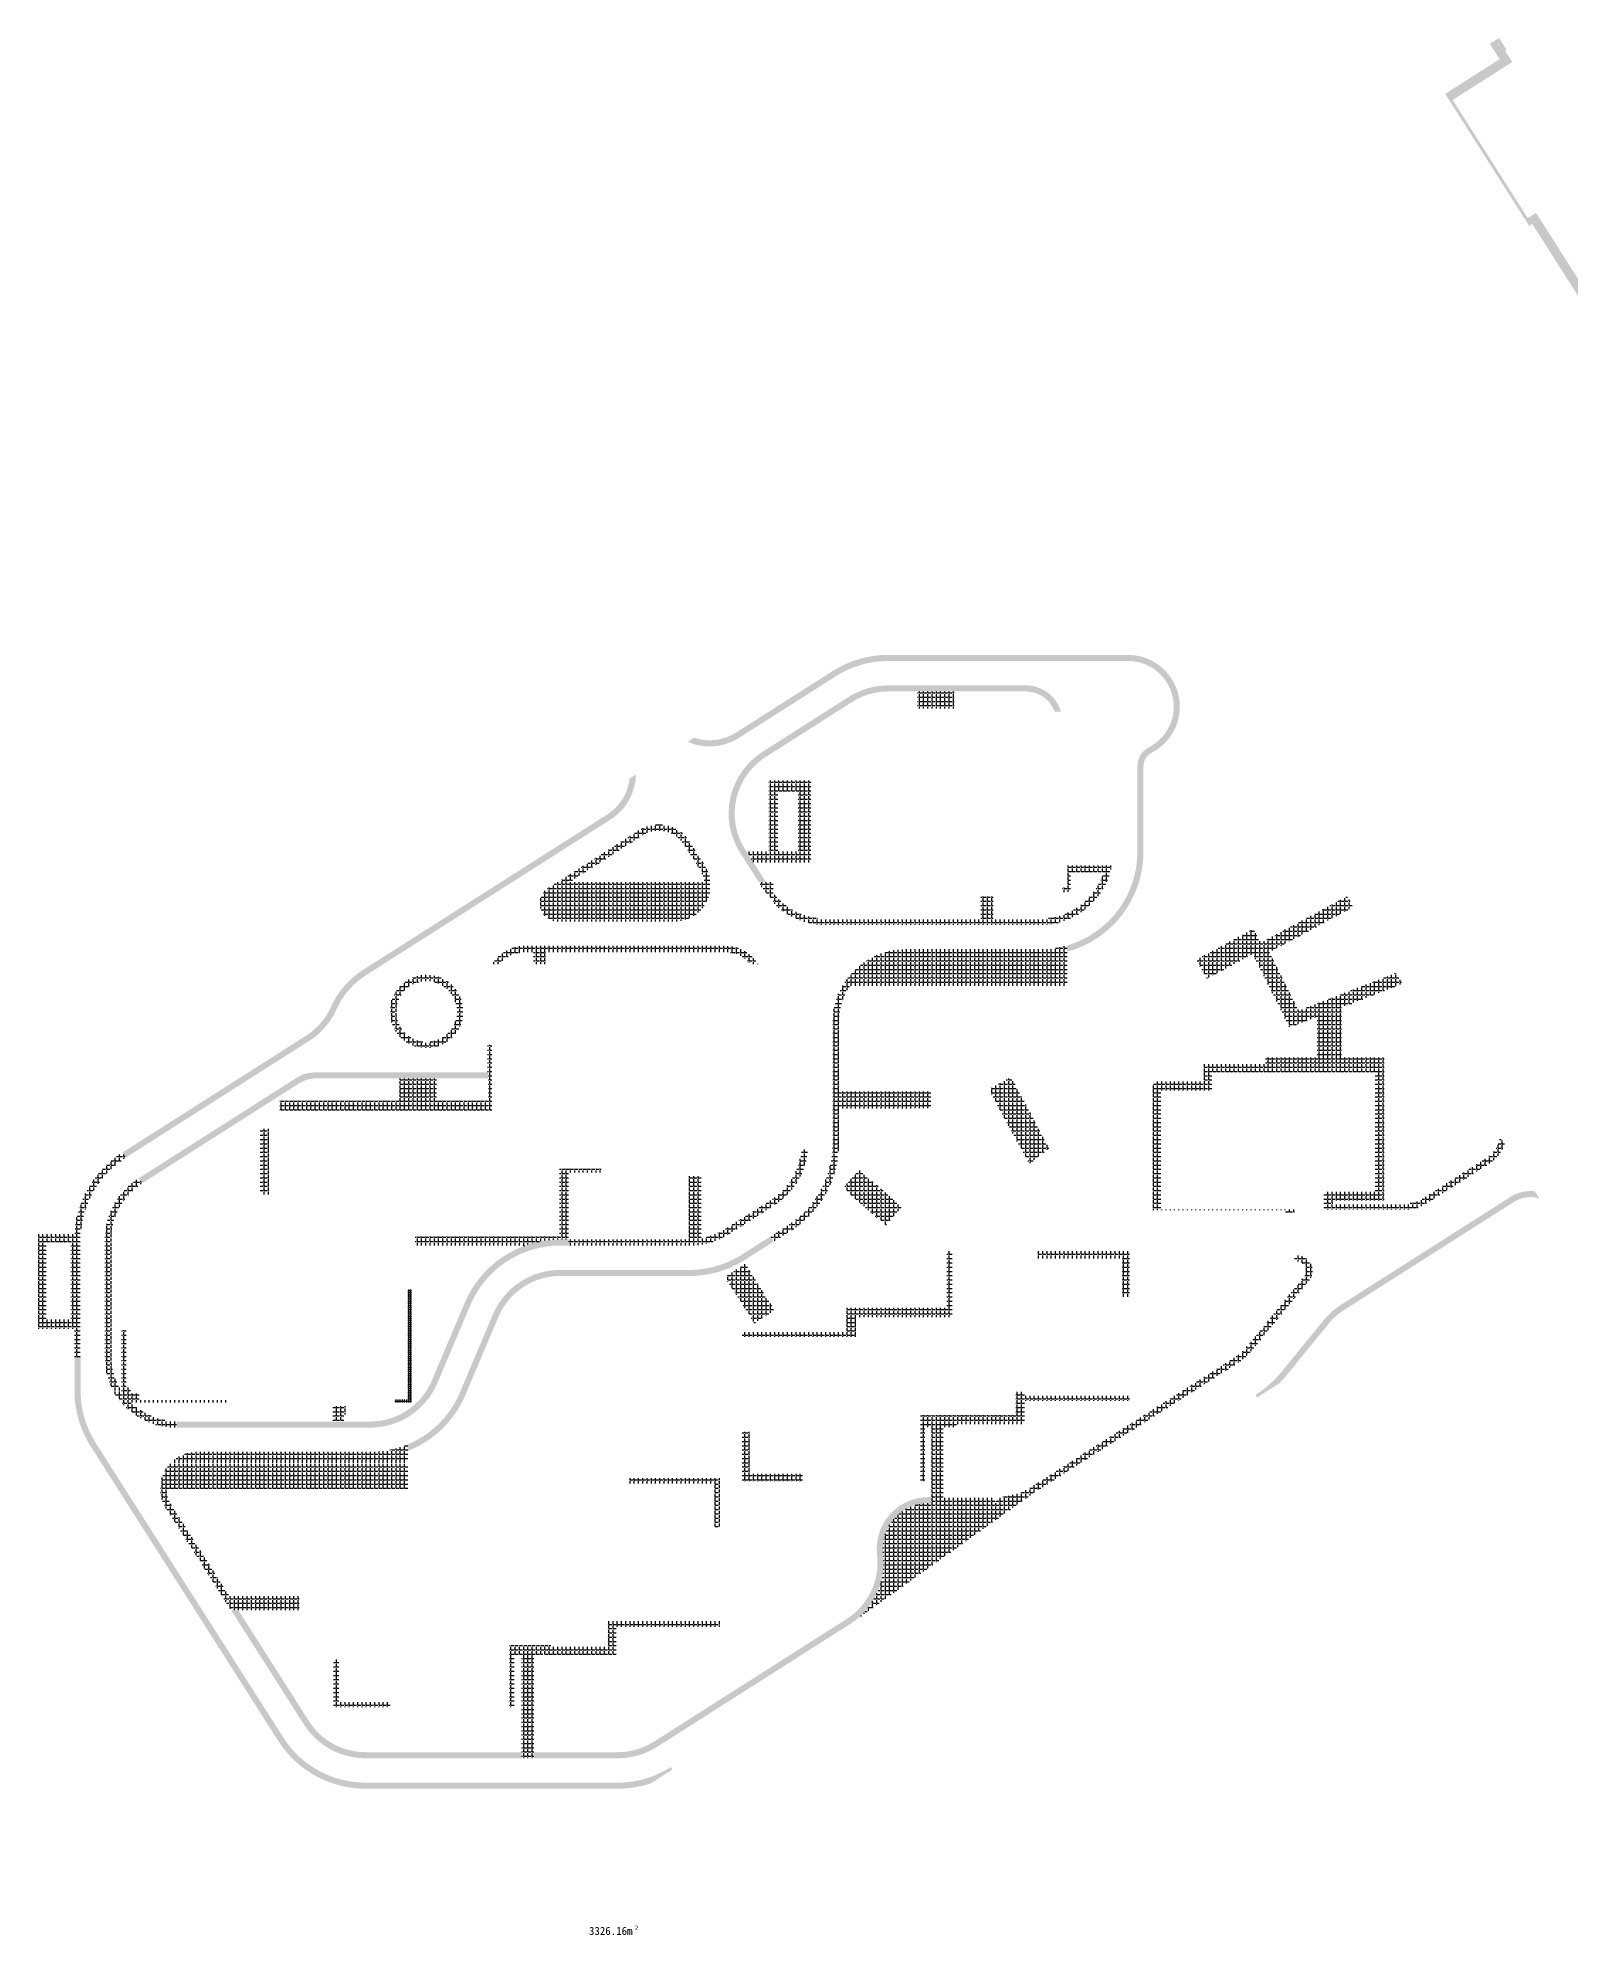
# Model space of a CAD drawing. Extents: x 1977 to 1034874806, y 3985 to 587211952.
# Drawn here: x 515437698 to 515689231, y 291501479 to 291813038 of the extents above; entities that cross this region are included whole.
import ezdxf

# ---------------------------------------------------------------- set-up
doc = ezdxf.new("R2010")
doc.units = 0
doc.header["$LTSCALE"] = 10
doc.header["$MEASUREMENT"] = 0
doc.layers.add('PUB_TEXT', color=7, linetype='Continuous')
doc.layers.add('SPACE_HATCH', color=8, linetype='Continuous')
doc.styles.add('_TCH_SPACE', font='simhei.ttf', dxfattribs={"height": 5})
pattern_1 = [(0, (0, 0), (0, 698.5), [508, -190.5]), (90, (0, 0), (-698.5, 4.277078946022131e-14), [508, -190.5])]

msp = doc.modelspace()

# ---------------------------------------------------------------- hatches: boundary and pattern name
at = {"layer": 'SPACE_HATCH'}
h = msp.add_hatch(dxfattribs=at)
h.set_pattern_fill('ANGLE', color=256, scale=200, style=0)
h.set_pattern_definition(pattern_1)
h.paths.add_polyline_path([(515704622.5858361, 291751336.1783832), (515683650.1345854, 291784306.3744166), (515682300.0952942, 291783447.6579836), (515669956.0465701, 291802854.4727942), (515679743.8314312, 291809080.1669335), (515678563.0963358, 291810936.4709588), (515678816.2287028, 291811097.4802899), (515677581.8239185, 291813038.1616324), (515677180.1847845, 291812782.6919276), (515677454.0208197, 291812079.768034, -0.7535540499615458), (515677570.4814702, 291811926.8043821, -1.327044821869155), (515677454.0208197, 291812079.768034), (515677180.1847845, 291812782.6919276), (515676062.6880454, 291812071.8882785), (515677673.1229398, 291809540.782113), (515668729.1126356, 291803851.7857443), (515682522.2453405, 291782166.7796298), (515683028.5100747, 291782488.7982922), (515702819.7611991, 291751373.9760047), (515701225.8285927, 291750366.5020282, -0.2395149022222839), (515696700.5370275, 291750151.4032019), (515697538.3163151, 291748835.317372, 0.1950392715165173), (515701973.5400474, 291749649.8781685)])
h = msp.add_hatch(dxfattribs=at)
h.set_pattern_fill('ANGLE', color=256, scale=200, style=0)
h.set_pattern_definition(pattern_1)
h.paths.add_polyline_path([(515616664.7169277, 291711712.5512213), (515577284.4963554, 291711712.551222, 0.1426750791198926), (515568155.5292585, 291709053.4702913), (515552267.214972, 291698939.4812478, -0.2277627391707097), (515545387.2472296, 291698116.9516045), (515544342.6970827, 291697452.0246194, 0.2505147541229512), (515552804.2193029, 291698095.9017621), (515568692.5273252, 291708209.8868166, -0.1426750791011259), (515577284.4963564, 291710712.5512215), (515616664.7354584, 291710712.5512213)])
h = msp.add_hatch(dxfattribs=at)
h.set_pattern_fill('ANGLE', color=256, scale=200, style=0)
h.set_pattern_definition(pattern_1)
h.paths.add_polyline_path([(515616664.7169277, 291711712.5512213), (515616664.7354584, 291710712.5512213, -0.7866969839871294), (515620096.6493207, 291696543.8302007, 0.2809377670539694), (515618198.2177707, 291693431.7603911), (515618198.2177706, 291679362.5512212, -0.3329716140130083), (515606698.2177673, 291664008.3986875), (515606698.2177673, 291662968.9549095, 0.337754456132897), (515619198.2177706, 291679362.5566724), (515619198.2177707, 291693431.7603911, -0.2809377670568166), (515620554.2403064, 291695654.667398, 0.7866979839632948)])
h = msp.add_hatch(dxfattribs=at)
h.set_pattern_fill('ANGLE', color=256, scale=200, style=0)
h.set_pattern_definition(pattern_1)
h.paths.add_polyline_path([(515599898.2177663, 291706712.5512213), (515577284.4963564, 291706712.5512215, 0.1426750810763839), (515570840.5195045, 291704835.5528679), (515556641.3313463, 291695796.8069503, 0.414213562368632), (515552962.3065515, 291679229.8284522), (515556028.830232, 291674412.5510191), (515557215.8136606, 291674412.5510191, -0.003872454822748875), (515557123.2065501, 291674555.5724409), (515553805.890022, 291679766.8265231, -0.4142135623730951), (515557178.3294172, 291694953.2234798), (515571377.5175756, 291703991.9693974, -0.1426750810757891), (515577284.4963564, 291705712.5512215), (515599898.2177662, 291705712.5512214, -0.3158895359075265), (515604600.3449448, 291702412.5512204), (515605652.3467188, 291702412.5512204, 0.332368615414955)])
h = msp.add_hatch(dxfattribs=at)
h.set_pattern_fill('ANGLE', color=256, scale=200, style=0)
h.set_pattern_definition(pattern_1)
h.paths.add_polyline_path([(515588098.2174538, 291705712.5512214), (515582098.2174539, 291705712.5512215), (515582098.2174538, 291702912.5517163), (515588098.2174538, 291702912.5517163)])
h = msp.add_hatch(dxfattribs=at)
h.set_pattern_fill('ANGLE', color=256, scale=200, style=0)
h.set_pattern_definition(pattern_1)
h.paths.add_polyline_path([(515531712.6367655, 291684677.8003988, 0.2501262055844223), (515535873.118055, 291692060.5633616), (515534827.8012909, 291691395.1483726, -0.2273214516693615), (515531175.4007655, 291685521.2324114), (515493220.4195731, 291661360.3125025), (515493757.4176626, 291660516.7290437)])
h = msp.add_hatch(dxfattribs=at)
h.set_pattern_fill('ANGLE', color=256, scale=200, style=0)
h.set_pattern_definition(pattern_1)
h.paths.add_polyline_path([(515559198.2174491, 291689312.5514395), (515564598.2174444, 291689312.5513142), (515564598.2174446, 291691112.5517145), (515557698.2174445, 291691112.5517145), (515557698.2174445, 291679612.5517155), (515553904.0963964, 291679612.5517155), (515555177.2319893, 291677612.5517155), (515564598.2174446, 291677612.5517155), (515564598.2174446, 291689312.5513142), (515562498.2174965, 291689312.5513144), (515562498.2175096, 291679412.5515643), (515559198.2174622, 291679412.5516894)])
h = msp.add_hatch(dxfattribs=at)
h.set_pattern_fill('ANGLE', color=256, scale=200, style=0)
h.set_pattern_definition(pattern_1)
h.paths.add_polyline_path([(515536928.4495451, 291682070.923178, -0.4142135687746236), (515543831.3573449, 291680537.9962389), (515546339.80396, 291676597.415787, -0.1172027089189768), (515547096.8111194, 291674412.5515151), (515548101.0061598, 291674412.5515151, 0.1214477274558174), (515547183.3871149, 291677134.4143538), (515544674.9404997, 291681074.9948058, 0.4142135687770791), (515536391.45114, 291682914.5071328), (515523035.5207047, 291674412.5515153), (515524897.7258177, 291674412.5515153)])
h = msp.add_hatch(dxfattribs=at)
h.set_pattern_fill('ANGLE', color=256, scale=200, style=0)
h.set_pattern_definition(pattern_1)
h.paths.add_polyline_path([(515613721.1297283, 291676012.5512189), (515612675.693611, 291676012.5512189, -0.3262187117292363), (515602198.2177702, 291668362.5512212), (515594498.2177695, 291668362.5512213), (515594498.2177695, 291667362.5512213), (515602198.2177705, 291667362.5512213, 0.3335744467799445)])
h = msp.add_hatch(dxfattribs=at)
h.set_pattern_fill('ANGLE', color=256, scale=200, style=0)
h.set_pattern_definition(pattern_1)
h.paths.add_polyline_path([(515605898.2174515, 291672762.5517163), (515607198.2174515, 291672812.5517163), (515607198.2174515, 291676012.5512189), (515613721.1297283, 291676012.5512189), (515613985.3926886, 291677112.5517148), (515606698.2174515, 291677112.5517148), (515606698.2174515, 291673512.5517163), (515605898.2174515, 291673512.5517163)])
h = msp.add_hatch(dxfattribs=at)
h.set_pattern_fill('ANGLE', color=256, scale=200, style=0)
h.set_pattern_definition(pattern_1)
h.paths.add_polyline_path([(515548101.0061598, 291674412.5515151), (515523035.5207046, 291674412.5515153), (515521512.7054299, 291673443.1763046, 0.7502788179701402), (515523123.6996981, 291667912.4259282), (515542121.8862916, 291667912.425928, 0.4388724924223258)])
h = msp.add_hatch(dxfattribs=at)
h.set_pattern_fill('ANGLE', color=256, scale=200, style=0)
h.set_pattern_definition(pattern_1)
h.paths.add_polyline_path([(515558406.2355614, 291674412.5510191), (515556028.830232, 291674412.5510191), (515556279.6230796, 291674018.5743698, 0.06875749199502226), (515558406.2355614, 291671515.0509937)])
h = msp.add_hatch(dxfattribs=at)
h.set_pattern_fill('ANGLE', color=256, scale=200, style=0)
h.set_pattern_definition(pattern_1)
h.paths.add_polyline_path([(515592498.2177695, 291668362.5512213), (515567105.524606, 291668362.5512215, -0.1602982155536232), (515560568.9193113, 291670512.5512211, -0.06906691017491828), (515558406.2355614, 291672626.9065275), (515558406.2355614, 291671094.0018056, 0.2054768711418082), (515567102.849302, 291667362.5512215), (515592498.2177695, 291667362.5512213)])
h = msp.add_hatch(dxfattribs=at)
h.set_pattern_fill('ANGLE', color=256, scale=200, style=0)
h.set_pattern_definition(pattern_1)
h.paths.add_polyline_path([(515594498.2177695, 291672012.5512204), (515592498.2177695, 291672012.5512204), (515592498.2177695, 291667362.5512213), (515594498.2177695, 291667362.5512213)])
h = msp.add_hatch(dxfattribs=at)
h.set_pattern_fill('ANGLE', color=256, scale=200, style=0)
h.set_pattern_definition(pattern_1)
h.paths.add_polyline_path([(515647698.217452, 291652298.110953), (515647698.217613, 291645613.0511223), (515639242.7987745, 291645613.0511223), (515639242.7987745, 291644662.5516909), (515658717.193469, 291644662.5516071), (515658717.1934508, 291645613.0511223), (515651698.217452, 291645613.0510198), (515651698.217613, 291653847.0233625), (515661733.7574858, 291657734.2148368), (515660638.4961632, 291659454.7664859), (515644664.4940923, 291653267.355998), (515639860.1341276, 291662905.6678632), (515653697.6770118, 291670358.1350163), (515652620.8147031, 291672049.7835598), (515638457.2289696, 291664421.719941), (515637230.927906, 291666698.6831544), (515627912.2327058, 291661679.9258165), (515629595.5680317, 291658554.3535355), (515637138.4996864, 291662616.2683391), (515643219.1168498, 291650562.6695186)])
h = msp.add_hatch(dxfattribs=at)
h.set_pattern_fill('ANGLE', color=256, scale=200, style=0)
h.set_pattern_definition(pattern_1)
h.paths.add_polyline_path([(515550698.2067785, 291663912.5512202), (515517506.2443472, 291663912.5512205, 0.2679491669227982), (515512310.0922098, 291660912.5517147), (515513506.24403, 291660912.5517146, -0.2360678205069582), (515517506.2443472, 291662912.5512204), (515550698.2067785, 291662912.5512202, -0.2360679775922913), (515554698.2067795, 291660912.5512188), (515555894.3588864, 291660912.5517145, 0.2679491710377325)])
h = msp.add_hatch(dxfattribs=at)
h.set_pattern_fill('ANGLE', color=256, scale=200, style=0)
h.set_pattern_definition(pattern_1)
h.paths.add_polyline_path([(515606698.2174528, 291657362.5517175), (515606698.2177673, 291664008.3992759, -0.07139505172260126), (515602198.2174549, 291663362.5517172), (515580185.773796, 291663362.5517173, 0.2679491924246429), (515569793.4689506, 291657362.5517177)])
h = msp.add_hatch(dxfattribs=at)
h.set_pattern_fill('ANGLE', color=256, scale=200, style=0)
h.set_pattern_definition(pattern_1)
h.paths.add_polyline_path([(515486728.1220769, 291653518.5196266, -0.1461276517002425), (515491598.575409, 291659142.479521), (515493757.4176626, 291660516.7290437), (515493220.4195731, 291661360.3125025), (515491061.5773196, 291659986.0629799, 0.1461276517008503), (515485816.4737312, 291653929.4907858, -0.1461276572971821), (515481695.3207083, 291649170.755361), (515451569.2505644, 291629993.4692755), (515452106.2483398, 291629149.8856168), (515482232.3187793, 291648327.1718905, 0.1461276572966643)])
h = msp.add_hatch(dxfattribs=at)
h.set_pattern_fill('ANGLE', color=256, scale=200, style=0)
h.set_pattern_definition(pattern_1)
h.paths.add_polyline_path([(515521036.2440315, 291662912.5512204), (515519036.2440315, 291662912.5512204), (515519036.2440315, 291660912.5517145), (515521036.2440315, 291660912.5517144)])
h = msp.add_hatch(dxfattribs=at)
h.set_pattern_fill('ANGLE', color=256, scale=200, style=0)
h.set_pattern_definition(pattern_1)
h.paths.add_polyline_path([(515504905.9705489, 291658106.4223508), (515504223.8460522, 291657359.5312029, -1.682124660338525), (515496506.244347, 291653162.5512205, -0.5944862610862899), (515504223.8460522, 291657359.5312029), (515504905.9705489, 291658106.4223508, 4.049520190421648), (515507506.2443471, 291653162.5512205, 0.2469428359341634)])
h = msp.add_hatch(dxfattribs=at)
h.set_pattern_fill('ANGLE', color=256, scale=200, style=0)
h.set_pattern_definition(pattern_1)
h.paths.add_polyline_path([(515569185.7590887, 291637242.3605492), (515569185.7737958, 291651362.6066771, -0.1452436243782347), (515570966.2532602, 291657362.5517177), (515569793.4689506, 291657362.5517177, 0.1316522326628691), (515568185.7737958, 291651362.5642175), (515568185.7590871, 291637242.3615361)])
h = msp.add_hatch(dxfattribs=at)
h.set_pattern_fill('ANGLE', color=256, scale=200, style=0)
h.set_pattern_definition(pattern_1)
h.paths.add_polyline_path([(515512206.2440314, 291647662.5517147), (515511506.2440314, 291647662.5517147), (515511506.2440314, 291643162.5512204), (515511606.244347, 291643162.5512204), (515511606.2440312, 291638462.5517147), (515503106.244347, 291638462.5517147), (515503106.244347, 291636962.5517147), (515512206.2440314, 291636962.5517146)])
h = msp.add_hatch(dxfattribs=at)
h.set_pattern_fill('ANGLE', color=256, scale=200, style=0)
h.set_pattern_definition(pattern_1)
h.paths.add_polyline_path([(515658717.1897755, 291644662.5512213), (515629098.217757, 291644662.5512214), (515629098.217757, 291641662.5512214), (515621167.5689522, 291641662.5512215), (515620679.2453119, 291640987.3376068), (515620679.2453118, 291620512.551219), (515642498.217924, 291620512.551219), (515642498.217924, 291620212.551219), (515643998.2179256, 291620212.551219), (515643998.2179257, 291620612.5512215), (515622179.2453118, 291620612.5512216), (515622179.2453119, 291640162.5512215), (515630598.217757, 291640162.5512214), (515630598.217757, 291643162.5512214), (515657217.1902323, 291643162.5512213), (515657217.1961861, 291623612.3012217), (515648798.2237195, 291623612.3012218), (515648798.2177656, 291620612.5512214), (515650298.2177656, 291620612.5512214), (515650298.2207423, 291622112.3012218), (515658717.1966429, 291622112.3012217)])
h = msp.add_hatch(dxfattribs=at)
h.set_pattern_fill('ANGLE', color=256, scale=200, style=0)
h.set_pattern_definition(pattern_1)
h.paths.add_polyline_path([(515511606.244347, 291643162.5512204), (515483315.5825362, 291643162.5512207, 0.1426750810628694), (515480093.5941106, 291642224.052044), (515454254.2406974, 291625775.5517815), (515454791.2387868, 291624931.9683228), (515480630.5921816, 291641380.4685735, -0.1426750810642387), (515483315.5825363, 291642162.5512207), (515511606.244347, 291642162.5512204)])
h = msp.add_hatch(dxfattribs=at)
h.set_pattern_fill('ANGLE', color=256, scale=200, style=0)
h.set_pattern_definition(pattern_1)
h.paths.add_polyline_path([(515503106.2443469, 291642162.5512205), (515497106.2443469, 291642162.5512205), (515497106.244347, 291636962.5512188), (515503106.244347, 291636962.5512187)])
h = msp.add_hatch(dxfattribs=at)
h.set_pattern_fill('ANGLE', color=256, scale=200, style=0)
h.set_pattern_definition(pattern_1)
h.paths.add_polyline_path([(515597508.5030856, 291642360.4134426), (515593825.7785402, 291640375.9704263), (515600465.17185, 291628174.2914472), (515603678.735573, 291630662.5664094)])
h = msp.add_hatch(dxfattribs=at)
h.set_pattern_fill('ANGLE', color=256, scale=200, style=0)
h.set_pattern_definition(pattern_1)
h.paths.add_polyline_path([(515497106.2440312, 291638462.5517148), (515477406.2440314, 291638462.5517148), (515477406.2440314, 291636962.5517148), (515497106.2440312, 291636962.5517148)])
h = msp.add_hatch(dxfattribs=at)
h.set_pattern_fill('ANGLE', color=256, scale=200, style=0)
h.set_pattern_definition(pattern_1)
h.paths.add_polyline_path([(515584294.2605041, 291640002.6467381), (515569185.7618132, 291640002.6586209), (515569185.7590887, 291637242.3600533), (515581298.0577344, 291637242.3480999), (515581298.0577344, 291637292.5316364), (515584292.1218136, 291637292.5331984)])
h = msp.add_hatch(dxfattribs=at)
h.set_pattern_fill('ANGLE', color=256, scale=200, style=0)
h.set_pattern_definition(pattern_1)
h.paths.add_polyline_path([(515569185.7534155, 291631493.3796626), (515569185.7590892, 291637242.3600533), (515568185.7594028, 291637242.3610402), (515568185.7534139, 291631493.1089113, -0.2568929020785563), (515560752.0451801, 291617979.4789431), (515557986.9847719, 291616226.7089583), (515558522.3780069, 291615382.1060441), (515561287.2096453, 291617134.7310094, 0.2568929166788155)])
h = msp.add_hatch(dxfattribs=at)
h.set_pattern_fill('ANGLE', color=256, scale=200, style=0)
h.set_pattern_definition(pattern_1)
h.paths.add_polyline_path([(515475606.2440313, 291623112.5517149), (515475606.2440314, 291633862.5512189), (515474206.2443469, 291633862.5512189), (515474206.2443469, 291623112.5517149)])
h = msp.add_hatch(dxfattribs=at)
h.set_pattern_fill('ANGLE', color=256, scale=200, style=0)
h.set_pattern_definition(pattern_1)
h.paths.add_polyline_path([(515676010.1216629, 291628218.2837322, 0.1735447291544925), (515678489.9495503, 291631411.8264761), (515677740.255757, 291632589.5243148, -0.2197971564403069), (515675473.1231601, 291629061.8669279), (515664999.4168188, 291622394.6352407, -0.1426752114230274), (515662314.4243085, 291621612.5512214), (515650298.2197504, 291621612.5512214), (515650298.2177656, 291620612.5512214), (515662314.4243085, 291620612.5512214, 0.1426752114219614), (515665536.4153208, 291621551.0520446)])
h = msp.add_hatch(dxfattribs=at)
h.set_pattern_fill('ANGLE', color=256, scale=200, style=0)
h.set_pattern_definition(pattern_1)
h.paths.add_polyline_path([(515444698.2177702, 291615652.550276, -0.2563865544377447), (515452106.2483398, 291629149.8856168), (515451569.2505644, 291629993.4692755, 0.2563865602719051), (515443698.2177703, 291615652.550276), (515443698.2177702, 291596449.2834785), (515444698.2177702, 291596449.2834784)])
h = msp.add_hatch(dxfattribs=at)
h.set_pattern_fill('ANGLE', color=256, scale=200, style=0)
h.set_pattern_definition(pattern_1)
h.paths.add_polyline_path([(515558560.5013438, 291621326.2140844, 0.2359017254618611), (515564098.2064286, 291630512.547479), (515564098.2064286, 291630512.5952601), (515563094.7812023, 291630512.582439, -0.2339996801129884), (515558025.1081085, 291622170.8169991), (515550533.5435983, 291617421.9191544, -0.1421901249956155), (515544644.218009, 291615712.551216), (515524806.2443469, 291615712.5512162), (515524806.2443469, 291614712.5512162), (515544644.2180091, 291614712.551216, 0.1421901249963753), (515551068.9368337, 291616577.3162397)])
h = msp.add_hatch(dxfattribs=at)
h.set_pattern_fill('ANGLE', color=256, scale=200, style=0)
h.set_pattern_definition(pattern_1)
h.paths.add_polyline_path([(515449698.2177702, 291615652.5502759, -0.2563865544385808), (515454791.2387868, 291624931.9683227), (515454254.2406974, 291625775.5517815, 0.2563865544366528), (515448698.2177703, 291615652.5502759), (515448698.2177702, 291596449.2834785, 0.1381025177626183), (515450461.2669507, 291590187.9067991, 0.2516093419817711), (515460466.9696379, 291584812.5512223), (515460466.9696379, 291585814.9822044, -0.1893623134268775), (515453043.8126813, 291588912.5459858), (515452812.5554714, 291588912.5547813, -0.04961537160168676), (515451406.2443467, 291590575.3036566), (515451406.2443467, 291590925.3422148, -0.1421320234172133), (515449698.2177702, 291596812.5512223)])
h = msp.add_hatch(dxfattribs=at)
h.set_pattern_fill('ANGLE', color=256, scale=200, style=0)
h.set_pattern_definition(pattern_1)
h.paths.add_polyline_path([(515524806.2440312, 291626712.5517145), (515530156.2440313, 291626712.5517145), (515530156.2440314, 291627312.5517145), (515523306.2440313, 291627312.5517145), (515523306.2440312, 291616212.5517145), (515519756.2438717, 291616212.5517145), (515519756.2438717, 291615310.5955216, -0.05452666662196436), (515523431.148664, 291615712.5512162), (515524806.2438717, 291615712.5512162)])
h = msp.add_hatch(dxfattribs=at)
h.set_pattern_fill('ANGLE', color=256, scale=200, style=0)
h.set_pattern_definition(pattern_1)
h.paths.add_polyline_path([(515546575.8200399, 291626112.5517144), (515544576.2091036, 291626112.5517144), (515544575.8135558, 291615712.551216), (515544644.218009, 291615712.551216, 0.04415751538088181), (515546575.8200399, 291615883.4739887)])
h = msp.add_hatch(dxfattribs=at)
h.set_pattern_fill('ANGLE', color=256, scale=200, style=0)
h.set_pattern_definition(pattern_1)
h.paths.add_polyline_path([(515579528.8884478, 291621062.5517236), (515572519.6237001, 291627174.3811975), (515569891.5626263, 291624158.871972), (515576900.37807, 291618047.7487596), (515579529.2580454, 291621062.4560881)])
h = msp.add_hatch(dxfattribs=at)
h.set_pattern_fill('ANGLE', color=256, scale=200, style=0)
h.set_pattern_definition(pattern_1)
h.paths.add_polyline_path([(515680040.8471943, 291621893.4701844, -0.2194921192388983), (515684190.9601935, 291622456.0795128), (515683441.9755271, 291623632.6633803, 0.1733343502391256), (515679503.8486816, 291622737.0533739), (515651640.1992175, 291604999.9311214, 0.08006699185257497), (515648786.1067267, 291602462.8282064), (515641880.6342824, 291593998.7518377, -0.08006699425641398), (515637599.4954011, 291590193.0973728), (515637867.9942048, 291589771.3064757), (515641520.8195955, 291592096.5800993, 0.02241980063638573), (515642655.4738343, 291593366.5938916), (515649560.9462755, 291601830.6702566, -0.08006699185235563), (515652177.197727, 291604156.3479301)])
h = msp.add_hatch(dxfattribs=at)
h.set_pattern_fill('ANGLE', color=256, scale=200, style=0)
h.set_pattern_definition(pattern_1)
h.paths.add_polyline_path([(515443698.2177703, 291615652.550276, 0.0007115020898738379), (515443703.1626298, 291616662.5512204), (515439198.2177671, 291616662.5512204), (515439198.2177671, 291615162.5512204), (515443098.2177593, 291615162.5512204), (515443098.2177593, 291602562.5512204), (515439198.2177671, 291602562.5512204), (515439198.2177671, 291616662.5512204), (515437698.2177671, 291616662.5512204), (515437698.2177671, 291601062.5512204), (515443698.2177702, 291601062.5512204)])
h = msp.add_hatch(dxfattribs=at)
h.set_pattern_fill('ANGLE', color=256, scale=200, style=0)
h.set_pattern_definition(pattern_1)
h.paths.add_polyline_path([(515523431.1486641, 291609712.5512162), (515544644.2180089, 291609712.551216, 0.1421901249956821), (515553745.9030106, 291612354.3016663), (515558522.3780073, 291615382.1060436), (515557986.9847719, 291616226.7089583), (515553210.5097752, 291613198.904581, -0.1421901249956248), (515544644.2180089, 291610712.551216), (515523431.1486641, 291610712.5512162, 0.3012991144289834), (515512379.3677502, 291603387.8200462), (515506960.7538006, 291590578.8594486, -0.195938525045604), (515498406.2443469, 291582054.7469832), (515498406.2443469, 291580976.1126719, 0.2023101482604703), (515507881.7355434, 291590189.2537127), (515513300.349493, 291602998.2143104, -0.3012991144295176)])
h = msp.add_hatch(dxfattribs=at)
h.set_pattern_fill('ANGLE', color=256, scale=200, style=0)
h.set_pattern_definition(pattern_1)
h.paths.add_polyline_path([(515508695.440779, 291604946.2429897, -0.3012991144290258), (515523431.1486641, 291614712.5512162), (515524806.2443469, 291614712.5512162), (515524806.2443469, 291615712.5512162), (515523431.1486642, 291615712.5512162, 0.3012991144277971), (515507774.4590361, 291605335.8487255), (515502355.8450865, 291592526.8881277, -0.3012991144295176), (515492225.0459154, 291585812.551222), (515460466.9696379, 291585812.551222), (515460466.9696379, 291584812.551222), (515492225.0459154, 291584812.551222, 0.3012991144276287), (515503276.8268293, 291592137.2823919)])
h = msp.add_hatch(dxfattribs=at)
h.set_pattern_fill('ANGLE', color=256, scale=200, style=0)
h.set_pattern_definition(pattern_1)
h.paths.add_polyline_path([(515519756.2438717, 291615310.5955217), (515519756.2438717, 291616212.5517145), (515499606.2440312, 291616212.5517147), (515499606.2440312, 291614712.5516153), (515517256.2438717, 291614712.5516153), (515517256.2438717, 291614551.4448267, -0.03847925432910269)])
h = msp.add_hatch(dxfattribs=at)
h.set_pattern_fill('ANGLE', color=256, scale=200, style=0)
h.set_pattern_definition(pattern_1)
h.paths.add_polyline_path([(515587798.2848681, 291613812.5518162), (515586898.2161263, 291613812.5518162), (515586898.2310919, 291604462.5503784), (515570448.217182, 291604462.5517201), (515570448.2169325, 291600612.5518173), (515553298.2174932, 291600612.5516127), (515553298.2175039, 291599712.4454584), (515571948.2174515, 291599712.4454584), (515571948.2174515, 291602962.5517164), (515587798.2848681, 291602962.5504272)])
h = msp.add_hatch(dxfattribs=at)
h.set_pattern_fill('ANGLE', color=256, scale=200, style=0)
h.set_pattern_definition(pattern_1)
h.paths.add_polyline_path([(515616898.209291, 291613812.5518162), (515601898.2848681, 291613812.5518162), (515601898.2848681, 291612612.4454584), (515615698.2848681, 291612612.4454584), (515615698.2848681, 291606312.4454584), (515616898.2138247, 291606312.4454584)])
h = msp.add_hatch(dxfattribs=at)
h.set_pattern_fill('ANGLE', color=256, scale=200, style=0)
h.set_pattern_definition(pattern_1)
h.paths.add_polyline_path([(515646402.1975518, 291609032.1563529, 0.632231850202604), (515644465.0986747, 291613112.5512214), (515643998.217924, 291613112.5512214), (515643998.217924, 291612112.5512214), (515644465.0986747, 291612112.5512214, -0.6322318502125847), (515645627.3580009, 291609664.3143002), (515636456.7588874, 291598423.8593995, -0.08006699478697255), (515633840.5073341, 291596098.1816529), (515626165.5590117, 291591212.5512195), (515626702.5575123, 291590368.9680223), (515634377.5058346, 291595254.5984557, 0.08006699478652113), (515637231.5984381, 291597791.701452)])
h = msp.add_hatch(dxfattribs=at)
h.set_pattern_fill('ANGLE', color=256, scale=200, style=0)
h.set_pattern_definition(pattern_1)
h.paths.add_polyline_path([(515558664.0456009, 291604102.7307556), (515553845.5065096, 291611704.1572992), (515550478.9831169, 291609543.9442899), (515555327.2198917, 291601987.5195206)])
h = msp.add_hatch(dxfattribs=at)
h.set_pattern_fill('ANGLE', color=256, scale=100, style=0)
h.set_pattern_definition([(0, (0, 0), (0, 349.25), [254, -95.25]), (90, (0, 0), (-349.25, 2.138539473011066e-14), [254, -95.25])])
h.paths.add_polyline_path([(515499006.2440312, 291607512.5517148), (515498406.2440311, 291607512.5517148), (515498406.2440311, 291589512.5517147), (515496306.244031, 291589512.5517147), (515496306.244031, 291588912.5544842), (515499006.2440312, 291588912.5517145)])
h = msp.add_hatch(dxfattribs=at)
h.set_pattern_fill('ANGLE', color=256, scale=200, style=0)
h.set_pattern_definition(pattern_1)
h.paths.add_polyline_path([(515452206.2440311, 291600812.5517153), (515451405.3992344, 291600812.5517153), (515451405.2052131, 291596162.5517324), (515451405.4852634, 291596162.5517164), (515451405.0868969, 291590576.9853948, 0.04966188483234448), (515452812.5554714, 291588912.5547813), (515468706.244031, 291588912.5909432), (515468706.244031, 291589512.5517151), (515454306.244031, 291589512.5517151), (515454306.244031, 291590412.4984682), (515452906.244031, 291590412.551715), (515452906.244031, 291591612.551715), (515452206.244031, 291591612.551715)])
h = msp.add_hatch(dxfattribs=at)
h.set_pattern_fill('ANGLE', color=256, scale=200, style=0)
h.set_pattern_definition(pattern_1)
h.paths.add_polyline_path([(515447200.9425814, 291582270.6689388, -0.1426768725146629), (515444698.2177701, 291590862.7328634), (515444698.2177702, 291596449.2834784), (515443698.2177702, 291596449.2834785), (515443698.2177701, 291590862.7328632, 0.1417494310997987), (515446324.2624249, 291581785.8717464), (515477136.0461753, 291533383.508457), (515477979.5883809, 291533920.4871964)])
h = msp.add_hatch(dxfattribs=at)
h.set_pattern_fill('ANGLE', color=256, scale=200, style=0)
h.set_pattern_definition(pattern_1)
h.paths.add_polyline_path([(515488098.2174515, 291588312.551715), (515486098.1832199, 291588312.551715), (515486098.0881363, 291585812.5512221), (515488098.2174515, 291585812.5512221)])
h = msp.add_hatch(dxfattribs=at)
h.set_pattern_fill('ANGLE', color=256, scale=200, style=0)
h.set_pattern_definition(pattern_1)
h.paths.add_polyline_path([(515626702.5575123, 291590368.9680223), (515626165.5590117, 291591212.5512195), (515600890.5601557, 291575123.2828065, -0.1426752109674475), (515594983.5766498, 291573402.6979745), (515586298.2176085, 291573402.6979745), (515586298.2176085, 291572402.6979745), (515594983.5766498, 291572402.6979745, 0.1426752109676679), (515601427.5586563, 291574279.6996093)])
h = msp.add_hatch(dxfattribs=at)
h.set_pattern_fill('ANGLE', color=256, scale=200, style=0)
h.set_pattern_definition(pattern_1)
h.paths.add_polyline_path([(515599748.2205012, 291585362.5512205), (515599748.2134839, 291590712.5512205), (515598248.2107499, 291590712.5512205), (515598248.2177672, 291586862.5512205), (515588648.0393533, 291586862.5512205), (515588648.0393532, 291585362.5512205)])
h = msp.add_hatch(dxfattribs=at)
h.set_pattern_fill('ANGLE', color=256, scale=200, style=0)
h.set_pattern_definition(pattern_1)
h.paths.add_polyline_path([(515616898.2246784, 291590112.445354), (515599748.2134839, 291590112.445354), (515599748.2134839, 291589212.5517164), (515616898.2254544, 291589212.5517164)])
h = msp.add_hatch(dxfattribs=at)
h.set_pattern_fill('ANGLE', color=256, scale=200, style=0)
h.set_pattern_definition(pattern_1)
h.paths.add_polyline_path([(515586298.2176085, 291584862.5511207), (515588648.0393532, 291584862.5511207), (515588648.0393533, 291586862.5512205), (515582598.2856018, 291586862.5512205), (515582598.2841344, 291584862.5511207), (515584298.2176085, 291584862.5511207), (515584298.2176085, 291572402.6979745), (515586298.2176085, 291572402.6979745)])
h = msp.add_hatch(dxfattribs=at)
h.set_pattern_fill('ANGLE', color=256, scale=200, style=0)
h.set_pattern_definition(pattern_1)
h.paths.add_polyline_path([(515498406.2443469, 291574812.5511212), (515498406.2443469, 291582054.7469833, -0.09948724975265089), (515492225.0459154, 291580812.551222), (515463802.8582308, 291580812.5512222, 0.4142135672903743), (515457802.8582308, 291574812.5511215), (515488098.4783838, 291574812.5511212), (515488098.4783838, 291574812.5770456)])
h = msp.add_hatch(dxfattribs=at)
h.set_pattern_fill('ANGLE', color=256, scale=200, style=0)
h.set_pattern_definition(pattern_1)
h.paths.add_polyline_path([(515563198.2848681, 291577212.445354), (515554498.2848681, 291577212.445354), (515554498.2848681, 291584112.445354), (515553298.2123815, 291584112.445354), (515553298.2098003, 291576012.5517164), (515563198.2848681, 291576012.5517164)])
h = msp.add_hatch(dxfattribs=at)
h.set_pattern_fill('ANGLE', color=256, scale=200, style=0)
h.set_pattern_definition(pattern_1)
h.paths.add_polyline_path([(515583298.2314861, 291584862.5511207), (515582598.2848681, 291584862.5511207), (515582598.2848681, 291576012.5517164), (515583298.2235259, 291576012.5517164)])
h = msp.add_hatch(dxfattribs=at)
h.set_pattern_fill('ANGLE', color=256, scale=200, style=0)
h.set_pattern_definition(pattern_1)
h.paths.add_polyline_path([(515549598.2166069, 291576512.5520323), (515534698.2174513, 291576512.5514005), (515534698.2174513, 291575612.7299964), (515548698.2174513, 291575612.5517164), (515548698.2174513, 291568512.7290829), (515549598.2174513, 291568512.7290829)])
h = msp.add_hatch(dxfattribs=at)
h.set_pattern_fill('ANGLE', color=256, scale=200, style=0)
h.set_pattern_definition(pattern_1)
h.paths.add_polyline_path([(515459584.9597343, 291572127.5312458, -0.14267686737449), (515458802.8582308, 291574812.5511215), (515457802.8582307, 291574812.5511215, 0.1426768682318652), (515458741.380035, 291571590.5272505), (515467957.757643, 291557112.5175533), (515469143.1820917, 291557112.5175533)])
h = msp.add_hatch(dxfattribs=at)
h.set_pattern_fill('ANGLE', color=256, scale=200, style=0)
h.set_pattern_definition(pattern_1)
h.paths.add_polyline_path([(515570978.3790573, 291552525.8715929, 0.2874457807002508), (515576454.1986035, 291564033.9082058, -0.448641835066014), (515583903.7089456, 291572402.6979745), (515584298.2176085, 291572402.6979745), (515584298.2176085, 291573402.6979745), (515583903.7089456, 291573402.6979745, 0.4485639615196568), (515575460.6755181, 291563920.2588961, -0.2874897088016551), (515570441.3805568, 291553369.4547901), (515538808.777848, 291533233.1359525, -0.1426752109693556), (515532901.794342, 291531512.5511205), (515519098.2176085, 291531512.5511206), (515519098.2176085, 291530512.5511206), (515532901.794342, 291530512.5511205, 0.1426752109689351), (515539345.7763485, 291532389.5527554)])
h = msp.add_hatch(dxfattribs=at)
h.set_pattern_fill('ANGLE', color=256, scale=200, style=0)
h.set_pattern_definition(pattern_1)
h.paths.add_polyline_path([(515570978.3880075, 291552525.8779871), (515601427.5586562, 291574279.6996093, -0.1426018756012432), (515594987.0265563, 291572402.6984704), (515583903.7089455, 291572402.6979745, 0.4484860012083986), (515576453.7487712, 291564037.7740458, -0.2875333488601016)])
h = msp.add_hatch(dxfattribs=at)
h.set_pattern_fill('ANGLE', color=256, scale=200, style=0)
h.set_pattern_definition(pattern_1)
h.paths.add_polyline_path([(515480598.2173507, 291557112.5174705), (515467957.757643, 291557112.5175533), (515469421.8861468, 291554812.5177511), (515480598.2173507, 291554812.5177511)])
h = msp.add_hatch(dxfattribs=at)
h.set_pattern_fill('ANGLE', color=256, scale=200, style=0)
h.set_pattern_definition(pattern_1)
h.paths.add_polyline_path([(515517098.2176085, 291531512.5511206), (515491476.8635696, 291531512.5511208, -0.2563846891495876), (515482197.4868775, 291536605.5071728), (515470607.3105955, 291554812.5177511), (515469421.8861468, 291554812.5177511), (515481353.9071782, 291536068.5031775, 0.2563846891498412), (515491476.8635696, 291530512.5511208), (515517098.2176086, 291530512.5511206)])
h = msp.add_hatch(dxfattribs=at)
h.set_pattern_fill('ANGLE', color=256, scale=200, style=0)
h.set_pattern_definition(pattern_1)
h.paths.add_polyline_path([(515532698.2174518, 291552112.5517164), (515549598.2174513, 291552112.5517164), (515549598.2174513, 291553012.5517164), (515531198.2175274, 291553012.5517164), (515531198.2175275, 291549012.5517167), (515531173.1457378, 291549012.3552293), (515531173.1457378, 291549012.5517166), (515515098.2174513, 291549012.5517165), (515515098.2174513, 291547582.5517166), (515517098.2176086, 291547582.5517166), (515517098.2176086, 291530512.5516165), (515519098.2176085, 291530512.5516165), (515519098.2172928, 291547512.5516163), (515520607.5276877, 291547512.5516163, -2.375537921995933), (515520750.5638704, 291547512.5516163), (515532698.2174517, 291547512.5516163)])
h = msp.add_hatch(dxfattribs=at)
h.set_pattern_fill('ANGLE', color=256, scale=200, style=0)
h.set_pattern_definition(pattern_1)
h.paths.add_polyline_path([(515487098.2174494, 291546912.5517164), (515486645.7622487, 291546912.5517164, -0.6905699416045162), (515486470.9949449, 291546845.9327474), (515486198.2174489, 291546603.6593301), (515486198.2174513, 291538912.5517164), (515495498.2174503, 291538912.5517164), (515495498.2174503, 291539812.5517164), (515487098.217451, 291539812.5517164)])
h = msp.add_hatch(dxfattribs=at)
h.set_pattern_fill('ANGLE', color=256, scale=200, style=0)
h.set_pattern_definition(pattern_1)
h.paths.add_polyline_path([(515515998.2174513, 291547512.5516163), (515517098.2176086, 291547512.5516163), (515517098.2176086, 291547582.5517166), (515515098.2174513, 291547582.5517166), (515515098.2174513, 291538912.5517164), (515515998.2174513, 291538912.5517164)])
h = msp.add_hatch(dxfattribs=at)
h.set_pattern_fill('ANGLE', color=256, scale=200, style=0)
h.set_pattern_definition(pattern_1)
h.paths.add_polyline_path([(515538309.7565709, 291526395.6672861), (515541869.5350996, 291528661.7102073), (515541601.0358498, 291529083.5018051), (515541493.7702521, 291529015.2199042, -0.1426752091069883), (515532901.7943419, 291526512.5511205), (515491476.8635695, 291526512.5511208, -0.2563846891504485), (515477979.5883809, 291533920.4871964), (515477136.0461753, 291533383.508457), (515477157.0857308, 291533350.457329, 0.2557707537295998), (515491476.8635694, 291525512.5511208), (515532901.794342, 291525512.5511206, 0.08111243265095491)])

# ---------------------------------------------------------------- texts
at = {"layer": 'PUB_TEXT', "style": '_TCH_SPACE'}
for s, height, p in [('3326.16m', 1314.345991561182, (515528157.5428257, 291501500.5041579)), ('2', 657.1729957805908, (515535718.7242603, 291502375.5041579))]:
    msp.add_text(s, height=height, dxfattribs=at).set_placement(p)

doc.saveas('drawing.dxf')
